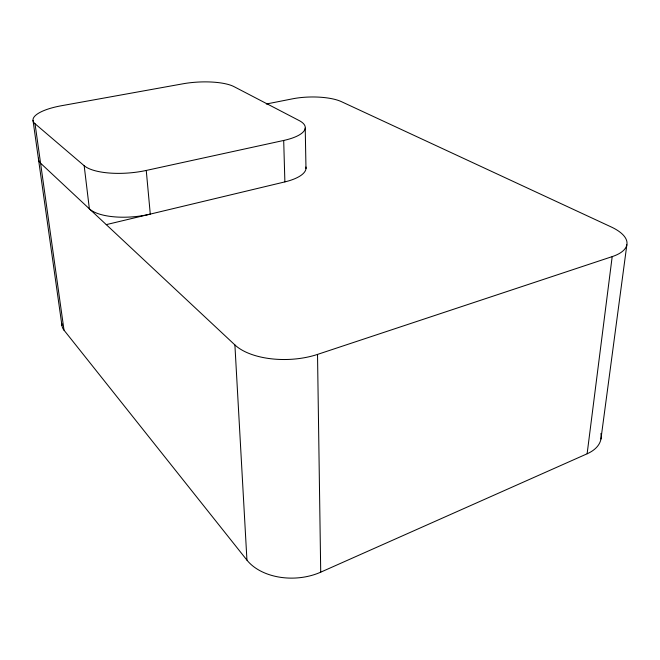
<?xml version="1.0" encoding="UTF-8"?>
<svg xmlns="http://www.w3.org/2000/svg" width="660" height="660" viewBox="0 0 660 660"><rect width="100%" height="100%" fill="white"/><g stroke="black" fill="none" stroke-linecap="round" stroke-linejoin="round"><path stroke-width="0.99" d="M61.908 323.623A38.264 18.002 -7.4 0 0 64.02 330.198L246.939 560.134A52.412 35.838 -2.2 0 0 320.719 572.17L587.119 453.791L612.191 256.616A51.678 20.716 5.3 0 0 611.143 226.924L341.385 101.64A36.283 11.253 -1 0 0 292.545 98.827L266.293 104.024M600.938 439.032L626.86 244.777M38.577 158.161A41.398 13.786 -5.3 0 0 40.573 163.193L234.902 344.941A58.591 29.337 -1.8 0 0 317.518 354.412L612.191 256.616M106.268 224.631L284.881 181.896A42.355 15.312 -2 0 0 305.926 167.005M35.029 123.742L84.175 165.709A46.588 15.856 -4.5 0 0 146.256 170.445L283.693 140.456A43.147 14.091 -1.9 0 0 299.203 120.582L234.011 86.641A39.105 11.459 -2.8 0 0 182.935 83.803L61.479 105.724A42.141 12.672 -4.9 0 0 35.029 123.742L64.02 330.198M33 120.376L61.933 325.413M84.175 165.709L89.372 208.84A45.68 17.185 -4.9 0 0 150.282 214.104L146.256 170.445M234.902 344.941L246.939 560.134M283.693 140.456L284.881 181.896M305.225 128.131L305.984 168.564M317.518 354.412L320.719 572.17M600.889 433.546A46.984 26.095 8.8 0 1 587.119 453.791"/></g></svg>
